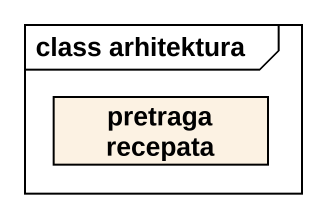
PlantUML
@startuml
mainframe class arhitektura
hide circle
hide empty members
class "pretraga recepata" as pretraga_recepata
@enduml
